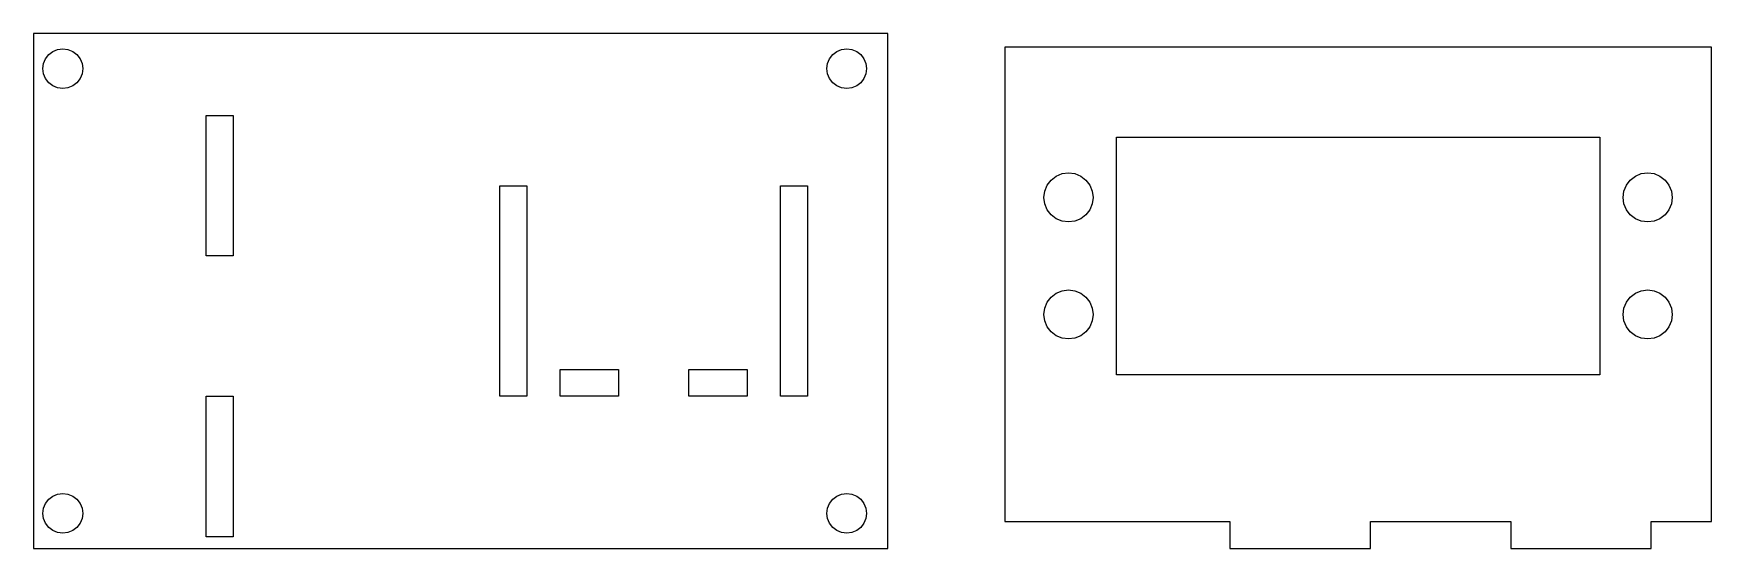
# Model space of a CAD drawing. Header units: millimetres. Extents: x 0 to 143, y 0 to 44.
import ezdxf

# ---------------------------------------------------------------- set-up
doc = ezdxf.new("R2010")
doc.units = ezdxf.units.MM

msp = doc.modelspace()

# ---------------------------------------------------------------- linework, layer by layer
for p, q in [((73, 44), (0, 44)), ((0, 44), (0, 0)), ((73, 0), (73, 44)), ((0.8579, 41.44), (1.0278, 41.85)), ((1.0278, 41.85), (1.2979, 42.2021)), ((1.2979, 42.2021), (1.65, 42.4722)), ((1.65, 42.4722), (2.06, 42.6421)), ((2.06, 42.6421), (2.5, 42.7)), ((2.5, 42.7), (2.94, 42.6421)), ((2.94, 42.6421), (3.35, 42.4722)), ((3.35, 42.4722), (3.7021, 42.2021)), ((3.7021, 42.2021), (3.9722, 41.85)), ((3.9722, 41.85), (4.1421, 41.44)), ((67.8579, 41.44), (68.0278, 41.85)), ((68.0278, 41.85), (68.2979, 42.2021)), ((68.2979, 42.2021), (68.65, 42.4722)), ((68.65, 42.4722), (69.06, 42.6421)), ((69.06, 42.6421), (69.5, 42.7)), ((69.5, 42.7), (69.94, 42.6421)), ((69.94, 42.6421), (70.35, 42.4722)), ((70.35, 42.4722), (70.7021, 42.2021)), ((70.7021, 42.2021), (70.9722, 41.85)), ((70.9722, 41.85), (71.1421, 41.44)), ((143.4, 42.85), (83, 42.85)), ((83, 42.85), (83, 2.3)), ((143.4, 2.3), (143.4, 42.85)), ((0.8, 41), (0.8579, 41.44)), ((0.8579, 40.56), (0.8, 41)), ((1.0278, 40.15), (0.8579, 40.56)), ((4.1421, 40.56), (3.9722, 40.15)), ((4.1421, 41.44), (4.2, 41)), ((4.2, 41), (4.1421, 40.56)), ((67.8, 41), (67.8579, 41.44)), ((67.8579, 40.56), (67.8, 41)), ((68.0278, 40.15), (67.8579, 40.56)), ((71.1421, 40.56), (70.9722, 40.15)), ((71.1421, 41.44), (71.2, 41)), ((71.2, 41), (71.1421, 40.56)), ((1.2979, 39.7979), (1.0278, 40.15)), ((1.65, 39.5278), (1.2979, 39.7979)), ((2.06, 39.3579), (1.65, 39.5278)), ((2.5, 39.3), (2.06, 39.3579)), ((2.94, 39.3579), (2.5, 39.3)), ((3.35, 39.5278), (2.94, 39.3579)), ((3.7021, 39.7979), (3.35, 39.5278)), ((3.9722, 40.15), (3.7021, 39.7979)), ((68.2979, 39.7979), (68.0278, 40.15)), ((68.65, 39.5278), (68.2979, 39.7979)), ((69.06, 39.3579), (68.65, 39.5278)), ((69.5, 39.3), (69.06, 39.3579)), ((69.94, 39.3579), (69.5, 39.3)), ((70.35, 39.5278), (69.94, 39.3579)), ((70.7021, 39.7979), (70.35, 39.5278)), ((70.9722, 40.15), (70.7021, 39.7979)), ((14.75, 25), (14.75, 37)), ((14.75, 37), (17.05, 37)), ((17.05, 37), (17.05, 25)), ((92.55, 14.85), (92.55, 35.15)), ((92.55, 35.15), (133.85, 35.15)), ((133.85, 35.15), (133.85, 14.85)), ((86.9651, 31.4849), (87.4, 31.8186)), ((87.4, 31.8186), (87.9065, 32.028)), ((87.9065, 32.028), (88.45, 32.1)), ((88.45, 32.1), (88.9935, 32.028)), ((88.9935, 32.028), (89.5, 31.8186)), ((89.5, 31.8186), (89.9349, 31.4849)), ((136.4651, 31.4849), (136.9, 31.8186)), ((136.9, 31.8186), (137.4065, 32.028)), ((137.4065, 32.028), (137.95, 32.1)), ((137.95, 32.1), (138.4935, 32.028)), ((138.4935, 32.028), (139, 31.8186)), ((139, 31.8186), (139.4349, 31.4849)), ((39.85, 13), (39.85, 31)), ((39.85, 31), (42.15, 31)), ((42.15, 31), (42.15, 13)), ((63.85, 13), (63.85, 31)), ((63.85, 31), (66.15, 31)), ((66.15, 31), (66.15, 13)), ((86.35, 30), (86.4216, 30.5435)), ((86.4216, 30.5435), (86.6313, 31.05)), ((86.6313, 31.05), (86.9651, 31.4849)), ((89.9349, 31.4849), (90.2687, 31.05)), ((90.2687, 31.05), (90.4785, 30.5435)), ((90.4785, 30.5435), (90.55, 30)), ((135.85, 30), (135.9216, 30.5435)), ((135.9216, 30.5435), (136.1313, 31.05)), ((136.1313, 31.05), (136.4651, 31.4849)), ((139.4349, 31.4849), (139.7686, 31.05)), ((139.7686, 31.05), (139.9784, 30.5435)), ((139.9784, 30.5435), (140.05, 30)), ((86.4216, 29.4565), (86.35, 30)), ((86.6313, 28.95), (86.4216, 29.4565)), ((86.9651, 28.5151), (86.6313, 28.95)), ((90.2687, 28.95), (89.9349, 28.5151)), ((90.4785, 29.4565), (90.2687, 28.95)), ((90.55, 30), (90.4785, 29.4565)), ((135.9216, 29.4565), (135.85, 30)), ((136.1313, 28.95), (135.9216, 29.4565)), ((136.4651, 28.5151), (136.1313, 28.95)), ((139.7686, 28.95), (139.4349, 28.5151)), ((139.9784, 29.4565), (139.7686, 28.95)), ((140.05, 30), (139.9784, 29.4565)), ((87.4, 28.1813), (86.9651, 28.5151)), ((87.9065, 27.9715), (87.4, 28.1813)), ((88.45, 27.9), (87.9065, 27.9715)), ((88.9935, 27.9715), (88.45, 27.9)), ((89.5, 28.1813), (88.9935, 27.9715)), ((89.9349, 28.5151), (89.5, 28.1813)), ((136.9, 28.1813), (136.4651, 28.5151)), ((137.4065, 27.9715), (136.9, 28.1813)), ((137.95, 27.9), (137.4065, 27.9715)), ((138.4935, 27.9715), (137.95, 27.9)), ((139, 28.1813), (138.4935, 27.9715)), ((139.4349, 28.5151), (139, 28.1813)), ((17.05, 25), (14.75, 25)), ((86.9651, 21.4849), (87.4, 21.8186)), ((87.4, 21.8186), (87.9065, 22.0284)), ((87.9065, 22.0284), (88.45, 22.1)), ((88.45, 22.1), (88.9935, 22.0284)), ((88.9935, 22.0284), (89.5, 21.8186)), ((89.5, 21.8186), (89.9349, 21.4849)), ((136.4651, 21.4849), (136.9, 21.8186)), ((136.9, 21.8186), (137.4065, 22.0284)), ((137.4065, 22.0284), (137.95, 22.1)), ((137.95, 22.1), (138.4935, 22.0284)), ((138.4935, 22.0284), (139, 21.8186)), ((139, 21.8186), (139.4349, 21.4849)), ((86.35, 20), (86.4216, 20.5435)), ((86.4216, 20.5435), (86.6313, 21.05)), ((86.6313, 21.05), (86.9651, 21.4849)), ((89.9349, 21.4849), (90.2687, 21.05)), ((90.2687, 21.05), (90.4785, 20.5435)), ((90.4785, 20.5435), (90.55, 20)), ((135.85, 20), (135.9216, 20.5435)), ((135.9216, 20.5435), (136.1313, 21.05)), ((136.1313, 21.05), (136.4651, 21.4849)), ((139.4349, 21.4849), (139.7686, 21.05)), ((139.7686, 21.05), (139.9784, 20.5435)), ((139.9784, 20.5435), (140.05, 20)), ((86.4216, 19.4565), (86.35, 20)), ((86.6313, 18.95), (86.4216, 19.4565)), ((86.9651, 18.5151), (86.6313, 18.95)), ((90.2687, 18.95), (89.9349, 18.5151)), ((90.4785, 19.4565), (90.2687, 18.95)), ((90.55, 20), (90.4785, 19.4565)), ((135.9216, 19.4565), (135.85, 20)), ((136.1313, 18.95), (135.9216, 19.4565)), ((136.4651, 18.5151), (136.1313, 18.95)), ((139.7686, 18.95), (139.4349, 18.5151)), ((139.9784, 19.4565), (139.7686, 18.95)), ((140.05, 20), (139.9784, 19.4565)), ((87.4, 18.1813), (86.9651, 18.5151)), ((87.9065, 17.9715), (87.4, 18.1813)), ((88.45, 17.9), (87.9065, 17.9715)), ((88.9935, 17.9715), (88.45, 17.9)), ((89.5, 18.1813), (88.9935, 17.9715)), ((89.9349, 18.5151), (89.5, 18.1813)), ((136.9, 18.1813), (136.4651, 18.5151)), ((137.4065, 17.9715), (136.9, 18.1813)), ((137.95, 17.9), (137.4065, 17.9715)), ((138.4935, 17.9715), (137.95, 17.9)), ((139, 18.1813), (138.4935, 17.9715)), ((139.4349, 18.5151), (139, 18.1813)), ((45, 13), (45, 15.3)), ((45, 15.3), (50, 15.3)), ((50, 15.3), (50, 13)), ((56, 13), (56, 15.3)), ((56, 15.3), (61, 15.3)), ((61, 15.3), (61, 13)), ((133.85, 14.85), (92.55, 14.85)), ((14.75, 1), (14.75, 13)), ((14.75, 13), (17.05, 13)), ((17.05, 13), (17.05, 1)), ((42.15, 13), (39.85, 13)), ((50, 13), (45, 13)), ((61, 13), (56, 13)), ((66.15, 13), (63.85, 13)), ((1.2979, 4.2021), (1.65, 4.4722)), ((1.65, 4.4722), (2.06, 4.6421)), ((2.06, 4.6421), (2.5, 4.7)), ((2.5, 4.7), (2.94, 4.6421)), ((2.94, 4.6421), (3.35, 4.4722)), ((3.35, 4.4722), (3.7021, 4.2021)), ((68.2979, 4.2021), (68.65, 4.4722)), ((68.65, 4.4722), (69.06, 4.6421)), ((69.06, 4.6421), (69.5, 4.7)), ((69.5, 4.7), (69.94, 4.6421)), ((69.94, 4.6421), (70.35, 4.4722)), ((70.35, 4.4722), (70.7021, 4.2021)), ((0.8, 3), (0.8579, 3.44)), ((0.8579, 2.56), (0.8, 3)), ((0.8579, 3.44), (1.0278, 3.85)), ((1.0278, 3.85), (1.2979, 4.2021)), ((3.7021, 4.2021), (3.9722, 3.85)), ((3.9722, 3.85), (4.1421, 3.44)), ((4.1421, 3.44), (4.2, 3)), ((4.2, 3), (4.1421, 2.56)), ((67.8, 3), (67.8579, 3.44)), ((67.8579, 2.56), (67.8, 3)), ((67.8579, 3.44), (68.0278, 3.85)), ((68.0278, 3.85), (68.2979, 4.2021)), ((70.7021, 4.2021), (70.9722, 3.85)), ((70.9722, 3.85), (71.1421, 3.44)), ((71.1421, 3.44), (71.2, 3)), ((71.2, 3), (71.1421, 2.56)), ((1.0278, 2.15), (0.8579, 2.56)), ((1.2979, 1.7979), (1.0278, 2.15)), ((1.65, 1.5278), (1.2979, 1.7979)), ((2.06, 1.3579), (1.65, 1.5278)), ((3.35, 1.5278), (2.94, 1.3579)), ((3.7021, 1.7979), (3.35, 1.5278)), ((3.9722, 2.15), (3.7021, 1.7979)), ((4.1421, 2.56), (3.9722, 2.15)), ((68.0278, 2.15), (67.8579, 2.56)), ((68.2979, 1.7979), (68.0278, 2.15)), ((68.65, 1.5278), (68.2979, 1.7979)), ((69.06, 1.3579), (68.65, 1.5278)), ((70.35, 1.5278), (69.94, 1.3579)), ((70.7021, 1.7979), (70.35, 1.5278)), ((70.9722, 2.15), (70.7021, 1.7979)), ((71.1421, 2.56), (70.9722, 2.15)), ((83, 2.3), (102.25, 2.3)), ((102.25, 2.3), (102.25, 0)), ((114.25, 2.3), (126.25, 2.3)), ((114.25, 0), (114.25, 2.3)), ((126.25, 2.3), (126.25, 0)), ((138.25, 0), (138.25, 2.3)), ((138.25, 2.3), (143.4, 2.3)), ((0, 0), (73, 0)), ((2.5, 1.3), (2.06, 1.3579)), ((2.94, 1.3579), (2.5, 1.3)), ((17.05, 1), (14.75, 1)), ((69.5, 1.3), (69.06, 1.3579)), ((69.94, 1.3579), (69.5, 1.3)), ((102.25, 0), (114.25, 0)), ((126.25, 0), (138.25, 0))]:
    msp.add_line(p, q)

doc.saveas('drawing.dxf')
